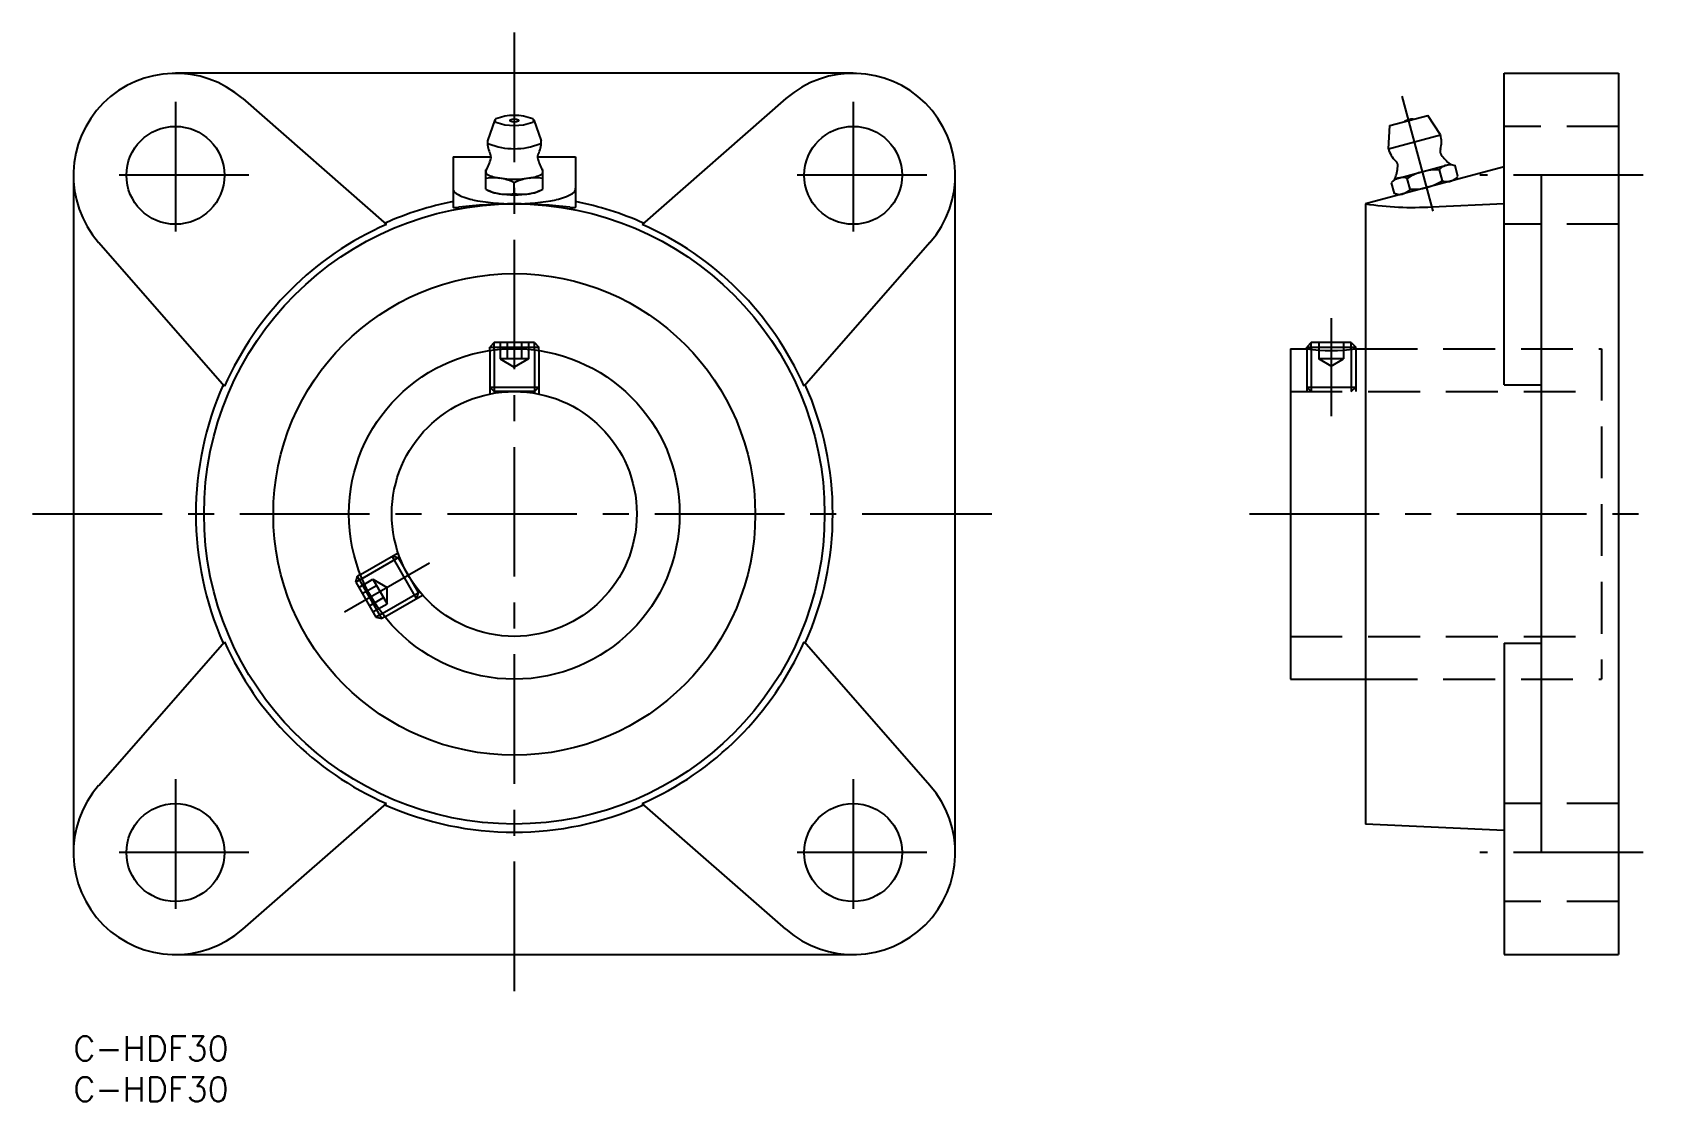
# Model space of a CAD drawing. Extents: x -5 to 194, y -8 to 123.
import ezdxf

# ---------------------------------------------------------------- set-up
doc = ezdxf.new("R2010")
doc.units = 0
doc.header["$LTSCALE"] = 0.5
doc.linetypes.add('CENTER', pattern=[50.8, 31.75, -6.35, 6.35, -6.35])
doc.linetypes.add('DASHED', pattern=[19.05, 12.7, -6.35])
for name, color, linetype in [('MSM_CENTER', 1, 'CENTER'), ('MSM_CONTINUOUS', 7, 'CONTINUOUS'), ('MSM_DASHED', 4, 'DASHED'), ('MSM_NARROW', 5, 'CONTINUOUS'), ('MSM_PART_NUMBER', 7, 'CONTINUOUS')]:
    doc.layers.add(name, color=color, linetype=linetype)
doc.styles.get("Standard").update_dxf_attribs({"font": 'txt.shx', "height": 3, "bigfont": 'bigfont.shx'})

# ---------------------------------------------------------------- blocks, each defined once
blk = doc.blocks.new('*U20')
at = {"layer": 'MSM_PART_NUMBER'}
blk.add_text('C-HDF30', height=3, dxfattribs=at).set_placement((0, -3))
blk = doc.blocks.new('*U21')
at = {"layer": 'MSM_PART_NUMBER'}
blk.add_text('C-HDF30', height=3, dxfattribs=at).set_placement((0, -8))

msp = doc.modelspace()

# ---------------------------------------------------------------- linework, layer by layer
at = {"layer": 'MSM_CENTER'}
for p, q in [((54, 123), (54, 5)), ((12.5, 114.5), (12.5, 96.5)), ((95.5, 114.5), (95.5, 96.5)), ((166.52, 101.11), (162.74, 115.21)), ((21.5, 105.5), (3.5, 105.5)), ((104.5, 105.5), (86.5, 105.5)), ((192.24, 105.5), (172.24, 105.5)), ((154.04, 88), (154.04, 76)), ((-5, 64), (113, 64)), ((144.04, 64), (194.24, 64)), ((33.22, 52), (43.61, 58)), ((12.5, 31.5), (12.5, 13.5)), ((95.5, 31.5), (95.5, 13.5)), ((21.5, 22.5), (3.5, 22.5)), ((104.5, 22.5), (86.5, 22.5)), ((192.24, 22.5), (172.24, 22.5))]:
    msp.add_line(p, q, dxfattribs=at)
at = {"layer": 'MSM_CONTINUOUS'}
for p, q in [((95.5, 118), (12.5, 118)), ((175.24, 118), (189.24, 118)), ((175.24, 79.84), (175.24, 118)), ((189.24, 118), (189.24, 10)), ((20.74, 114.9), (38.33, 99.49)), ((87.26, 114.9), (69.67, 99.49)), ((51.61, 112.29), (50.72, 109.72)), ((56.39, 112.29), (57.28, 109.72)), ((161.05, 108.76), (161.22, 111.6)), ((161.22, 111.6), (165.86, 112.84)), ((167.43, 110.47), (165.86, 112.84)), ((161.05, 108.76), (167.43, 110.47)), ((46.5, 107.76), (46.5, 101.61)), ((46.5, 107.76), (51.15, 107.76)), ((56.85, 107.76), (61.5, 107.76)), ((61.5, 107.76), (61.5, 101.61)), ((50.62, 106.22), (50.5, 106.16)), ((50.5, 103.79), (50.5, 106.16)), ((57.5, 106.16), (57.38, 106.22)), ((57.5, 103.79), (57.5, 106.16)), ((175.24, 106.56), (158.24, 102)), ((161.84, 105.04), (168.6, 106.85)), ((167.26, 106.16), (167.61, 104.83)), ((168.6, 106.85), (169.21, 106.69)), ((169.56, 105.36), (169.21, 106.69)), ((0, 105.5), (0, 22.5)), ((50.5, 103.79), (50.9, 103.59)), ((54, 103.27), (54, 104.59)), ((57.1, 103.59), (57.5, 103.79)), ((108, 22.5), (108, 105.5)), ((161.84, 105.04), (161.4, 104.59)), ((161.4, 104.59), (161.76, 103.27)), ((163.71, 103.79), (163.35, 105.12)), ((169.12, 104.92), (169.56, 105.36)), ((179.74, 105.5), (179.74, 22.5)), ((158.24, 102), (158.24, 26)), ((162.36, 103.1), (161.76, 103.27)), ((166.38, 101.64), (175.24, 102.06)), ((3.1, 97.26), (18.51, 79.67)), ((104.9, 97.26), (89.49, 79.67)), ((51.54, 85), (51, 84.46)), ((51, 84.46), (57, 84.46)), ((51, 84.03), (51, 84.46)), ((56.46, 85), (51.54, 85)), ((56.46, 85), (57, 84.46)), ((57, 84.03), (57, 84.46)), ((149.04, 84.25), (149.04, 43.75)), ((149.04, 84.25), (151.04, 84.25)), ((151.58, 85), (151.04, 84.46)), ((151.04, 84.25), (151.04, 84.46)), ((151.04, 84.46), (157.04, 84.46)), ((156.5, 85), (151.58, 85)), ((156.5, 85), (157.04, 84.46)), ((157.04, 84.25), (157.04, 84.46)), ((157.04, 84.25), (158.24, 84.25)), ((175.24, 79.84), (179.74, 79.84)), ((34.58, 55.63), (34.78, 56.37)), ((35.16, 56.58), (34.78, 56.37)), ((37.78, 51.17), (34.78, 56.37)), ((34.58, 55.63), (37.04, 51.37)), ((37.04, 51.37), (37.78, 51.17)), ((38.16, 51.39), (37.78, 51.17)), ((3.1, 30.74), (18.51, 48.33)), ((104.9, 30.74), (89.49, 48.33)), ((175.24, 48.16), (179.74, 48.16)), ((175.24, 48.16), (175.24, 10)), ((149.04, 43.75), (158.24, 43.75)), ((20.74, 13.1), (38.33, 28.51)), ((87.26, 13.1), (69.67, 28.51)), ((175.24, 25.21), (158.24, 26)), ((12.5, 10), (95.5, 10)), ((175.24, 10), (189.24, 10))]:
    msp.add_line(p, q, dxfattribs=at)
for centre, radius in [((12.5, 105.5), 6), ((95.5, 105.5), 6), ((54, 64), 38), ((54, 63.95), 29.51), ((54, 64), 20.25), ((54, 64), 15), ((12.5, 22.5), 6), ((95.5, 22.5), 6)]:
    msp.add_circle(centre, radius, dxfattribs=at)
for centre, radius, start, end in [((12.5, 105.5), 12.5, 48.7803, 221.2197), ((95.5, 105.5), 12.5, 318.7803, 131.2197), ((51.82, 112.22), 0.217, 110.9913, 249.0087), ((54, 106.53), 6.31, 69.0087, 110.9913), ((54, 117.91), 6.31, 249.0087, 290.9913), ((53.5, 112.22), 0.0549, 111.7239, 248.2761), ((54, 110.97), 1.4, 68.2761, 111.7239), ((54, 113.47), 1.4, 248.2761, 291.7239), ((54.5, 112.22), 0.0549, 291.7239, 68.2761), ((56.18, 112.22), 0.217, 290.9913, 69.0087), ((163.93, 110.78), 1.59, 84.555, 125.445), ((50.99, 109.62), 0.287, 160.8164, 248.3073), ((54, 109.61), 3.3, 180, 206.9649), ((54, 109.61), 3.3, 333.0351, 360), ((57.01, 109.62), 0.287, 291.6927, 19.1836), ((164.24, 109.61), 3.3, 344.0324, 15), ((54, 117.2), 8.44, 248.3073, 291.6927), ((50.35, 107.75), 0.8, 346.1981, 26.9649), ((57.65, 107.75), 0.8, 153.0351, 193.8019), ((164.24, 109.61), 3.3, 195, 225.9676), ((168.18, 108.48), 0.8, 164.0324, 214.7836), ((172.45, 111.45), 6, 214.7836, 230.1039), ((50.76, 105.94), 0.26, 151.0928, 179.0798), ((50.88, 105.94), 0.375, 179.7944, 245.2061), ((45.3, 108.99), 6, 330.7801, 346.1981), ((52.93, 110.39), 5.28, 245.2061, 261.5493), ((55.07, 110.39), 5.28, 278.4507, 294.7913), ((62.7, 108.99), 6, 193.8019, 209.2199), ((57.12, 105.94), 0.375, 294.758, 0), ((57.24, 105.94), 0.26, 0.6031, 28.9143), ((156.21, 107.1), 6, 339.8961, 355.2164), ((161.39, 106.66), 0.8, 355.2164, 45.9676), ((166.95, 99.48), 6.69, 87.412, 122.588), ((168.61, 105), 1.79, 79.3842, 139.3842), ((47.27, 103.94), 0.77, 180, 239.4163), ((51.54, 99.38), 5.83, 88.5516, 100.2343), ((53.63, 110.31), 7.23, 244.3292, 252.805), ((51.57, 100.58), 4.63, 75.1153, 88.5516), ((54, 117.59), 12.55, 261.5493, 278.4507), ((50.95, 98.25), 7.04, 64.3047, 75.1153), ((57.05, 98.25), 7.04, 104.8847, 115.6953), ((56.43, 100.58), 4.63, 91.4484, 104.8847), ((56.46, 99.38), 5.83, 79.7657, 91.4484), ((54.37, 110.31), 7.23, 287.195, 295.6708), ((60.73, 103.94), 0.77, 300.5837, 0), ((162.76, 103.43), 1.79, 70.6158, 130.6158), ((162.35, 104.95), 1.79, 259.3842, 319.3842), ((164.01, 110.47), 6.69, 267.412, 302.588), ((168.2, 106.52), 1.79, 250.6158, 310.6158), ((54, 64), 39, 101.0875, 113.9628), ((50.14, 108.81), 6.42, 239.4163, 258.5911), ((54, 44.98), 57.02, 83.1549, 96.8451), ((54, 127.91), 25.91, 258.5911, 281.4089), ((52.93, 108.46), 5.28, 247.3648, 261.5493), ((52.99, 108.22), 5.04, 252.805, 271.0768), ((54, 115.66), 12.55, 261.5493, 278.4507), ((52.97, 108.87), 5.69, 271.0768, 280.3817), ((55.03, 108.87), 5.69, 259.6183, 268.9232), ((55.01, 108.22), 5.04, 268.9232, 287.195), ((55.07, 108.46), 5.28, 278.4507, 292.6352), ((57.86, 108.81), 6.42, 281.4089, 300.5837), ((54, 64), 39, 66.0372, 78.9125), ((164, 139.97), 38.4, 261.3689, 273.5414), ((46.53, 101.61), 0.0255, 187.6607, 255.1894), ((46.61, 101.81), 0.242, 248.8015, 266.6647), ((46.76, 105.27), 3.71, 267.3707, 276.8451), ((61.24, 105.27), 3.71, 263.1549, 272.6293), ((61.39, 101.81), 0.242, 273.3353, 291.1985), ((61.47, 101.61), 0.0255, 284.8106, 352.3393), ((54, 64), 38.79, 113.8197, 156.1803), ((54, 64), 38.79, 23.8197, 66.1803), ((154.04, 104.28), 20.25, 261.4804, 278.5196), ((54, 64), 39, 156.0372, 203.9628), ((54, 64), 39, 336.0372, 23.9628), ((54, 64), 38.79, 203.8197, 246.1803), ((54, 64), 38.79, 293.8197, 336.1803), ((12.5, 22.5), 12.5, 138.7803, 311.2197), ((95.5, 22.5), 12.5, 228.7803, 41.2197), ((54, 64), 39, 246.0372, 293.9628)]:
    msp.add_arc(centre, radius, start, end, dxfattribs=at)
at = {"layer": 'MSM_DASHED'}
for p, q in [((189.24, 111.5), (175.24, 111.5)), ((189.24, 99.5), (175.24, 99.5)), ((51, 84.03), (51, 78.7)), ((51.54, 84.1), (51.54, 78.8)), ((52.27, 85), (52.27, 83)), ((53.13, 85), (53.13, 83)), ((54.87, 85), (54.87, 83)), ((55.73, 85), (55.73, 83)), ((56.46, 84.1), (56.46, 78.8)), ((57, 84.03), (57, 78.7)), ((151.04, 84.25), (151.04, 79)), ((151.58, 84.18), (151.58, 79)), ((152.54, 85), (152.54, 83)), ((154.04, 85), (154.04, 83)), ((155.54, 85), (155.54, 83)), ((156.5, 84.18), (156.5, 79)), ((157.04, 84.25), (157.04, 79)), ((158.24, 84.25), (187.14, 84.25)), ((187.14, 84.25), (187.14, 43.75)), ((55.73, 83), (52.27, 83)), ((52.27, 83), (54, 82)), ((55.73, 83), (54, 82)), ((155.54, 83), (152.54, 83)), ((154.04, 82.13), (152.54, 83)), ((154.04, 82.13), (155.54, 83)), ((51.54, 79), (51, 79.54)), ((51, 79.54), (57, 79.54)), ((56.46, 79), (51.54, 79)), ((56.46, 79), (57, 79.54)), ((149.04, 79), (187.14, 79)), ((151.04, 79.54), (157.04, 79.54)), ((151.58, 79), (151.04, 79.54)), ((156.5, 79), (157.04, 79.54)), ((35.16, 56.58), (39.77, 59.25)), ((35.36, 56.08), (39.96, 58.73)), ((42.04, 53.63), (39.04, 58.83)), ((39.78, 58.63), (39.04, 58.83)), ((39.78, 58.63), (42.24, 54.37)), ((34.95, 55), (36.68, 56)), ((36.68, 56), (38.41, 53)), ((36.68, 56), (38.41, 55)), ((35.38, 54.25), (37.11, 55.25)), ((37.82, 51.82), (42.41, 54.47)), ((38.16, 51.39), (42.77, 54.05)), ((38.41, 53), (38.41, 55)), ((42.24, 54.37), (42.04, 53.63)), ((36.25, 52.75), (37.98, 53.75)), ((36.68, 52), (38.41, 53)), ((149.04, 49), (187.14, 49)), ((158.24, 43.75), (187.14, 43.75)), ((189.24, 28.5), (175.24, 28.5)), ((189.24, 16.5), (175.24, 16.5))]:
    msp.add_line(p, q, dxfattribs=at)
at = {"layer": 'MSM_NARROW'}
for p, q in [((51.54, 84.1), (51.54, 85)), ((56.46, 84.1), (56.46, 85)), ((151.58, 84.18), (151.58, 85)), ((156.5, 84.18), (156.5, 85)), ((35.36, 56.08), (34.58, 55.63)), ((37.82, 51.82), (37.04, 51.37))]:
    msp.add_line(p, q, dxfattribs=at)

# ---------------------------------------------------------------- block references
at = {"layer": 'MSM_CONTINUOUS'}
for name in ['*U20', '*U21']:
    msp.add_blockref(name, (0, 0), dxfattribs=at)

doc.saveas('drawing.dxf')
